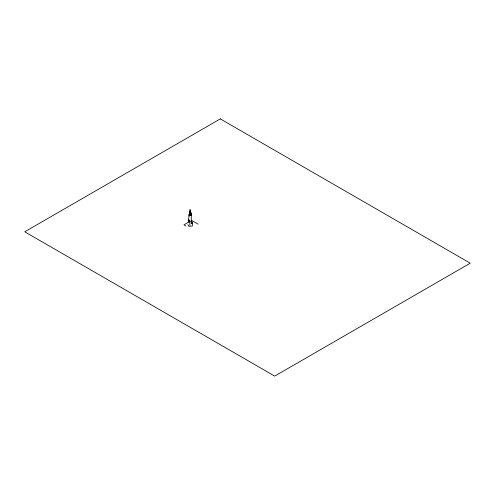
<?xml version="1.0" encoding="UTF-8"?>
<svg xmlns="http://www.w3.org/2000/svg" width="495" height="495" viewBox="0 0 495 495"><rect width="100%" height="100%" fill="white"/><g stroke="black" fill="none" stroke-linecap="round" stroke-linejoin="round"><path stroke-width="0.74" d="M189.733 212.231L189.461 212.77L189.802 211.835L189.226 214.731L189.251 214.323M189.498 212.522L189.387 212.949L189.771 212.559M189.548 213.122L189.622 212.924M189.591 212.126L189.919 211.705M189.752 211.872L189.919 211.507M190.915 215.09L191.206 214.886L191.324 215.548M189.622 215.306L189.746 215.412M189.672 211.841L190.142 211.588M189.82 211.897L189.3 213.128L189.752 212.528M188.508 222.156L183.948 224.866L185.786 225.98M190.179 211.39L189.814 211.526C190.742 211.47 190.328 211.346 190.903 213.407L190.538 212.021M190.309 211.433L189.931 211.167L189.888 211.544M190.884 213.252L191.064 214.867L190.841 214.446M189.338 214.459L189.078 215.108M190.736 214.31L191.243 214.898M189.356 214.892L188.966 214.96L188.675 219.792L189.214 220.832M189.437 215.09L189.003 214.972M189.48 215.863L189.839 215.795L189.406 215.771M191.324 220.374L191.287 215.535L190.853 215.511M191.287 215.585L190.928 215.647L190.594 212.163L190.699 212.547M189.09 220.51L188.341 220.64L188.341 221.97M189.102 220.64L188.546 220.739L188.546 220.133L189.251 220.25L188.824 220.368L188.861 219.823L189.3 220.776M191.095 220.987L189.746 221.228M191.93 221.698L191.212 221.81M190.73 212.627L190.94 214.954M190.829 213.023L190.816 212.596L190.841 213.073M189.3 221.482L188.583 220.145L189.3 221.531L189.857 221.444L189.894 225.448M191.317 223.245L191.868 223.239M198.105 224.142L191.528 220.349M190.222 211.155C190.352 206.755 189.449 212.002 190.272 211.186M190.668 213.673L190.754 215.152L190.736 213.846M189.857 215.269L189.084 214.626M191.311 221.123L192.406 223.158L192.406 226.029L188.774 226.252L187.89 224.6M191.249 223.165L192.369 223.196M189.133 222.057L188.378 220.652L189.133 222.1M190.618 212.213L190.612 211.86M191.967 221.704L191.967 223.035M220.306 118.899L24.75 231.802L274.694 376.101L470.25 263.198L220.306 118.899"/></g></svg>
